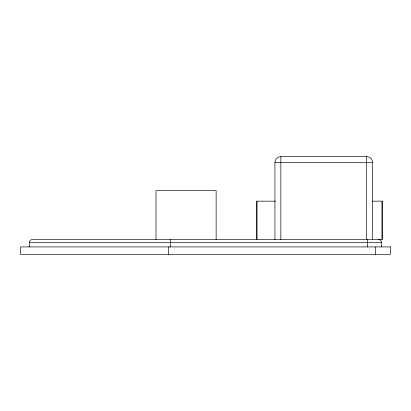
<?xml version="1.0" encoding="UTF-8"?>
<svg xmlns="http://www.w3.org/2000/svg" width="411" height="411" viewBox="0 0 411 411"><rect width="100%" height="100%" fill="white"/><g stroke="black" fill="none" stroke-linecap="round" stroke-linejoin="round"><path stroke-width="0.62" d="M274.938 239.495L274.938 162.576A5.918 5.918 0 0 1 280.857 156.658L366.663 156.658A5.918 5.918 0 0 1 372.582 162.576L372.582 239.495M274.938 162.576L372.582 162.576M275.462 201.159L256.808 201.159L256.808 239.495M372.474 201.159L382.184 201.159L382.184 239.495L32.397 239.495A2.959 2.959 0 0 0 29.428 242.454L29.428 246.924M29.428 242.454L381.572 242.454L381.572 246.924M382.06 201.159L382.066 239.495M375.654 246.924L375.654 254.342M367.485 239.495L367.485 246.924M366.663 156.658L366.663 239.495M280.857 156.658L280.857 239.495M256.926 201.159L256.916 239.495M216.14 239.495L216.14 190.658L156.005 190.658L156.005 239.495M170.288 239.495L170.288 246.924M168.51 246.924L168.51 254.342M378.613 239.495A2.959 2.959 0 0 1 381.572 242.454M390.45 246.924L20.55 246.924L20.55 254.342L390.45 254.342L390.45 246.924"/></g></svg>
